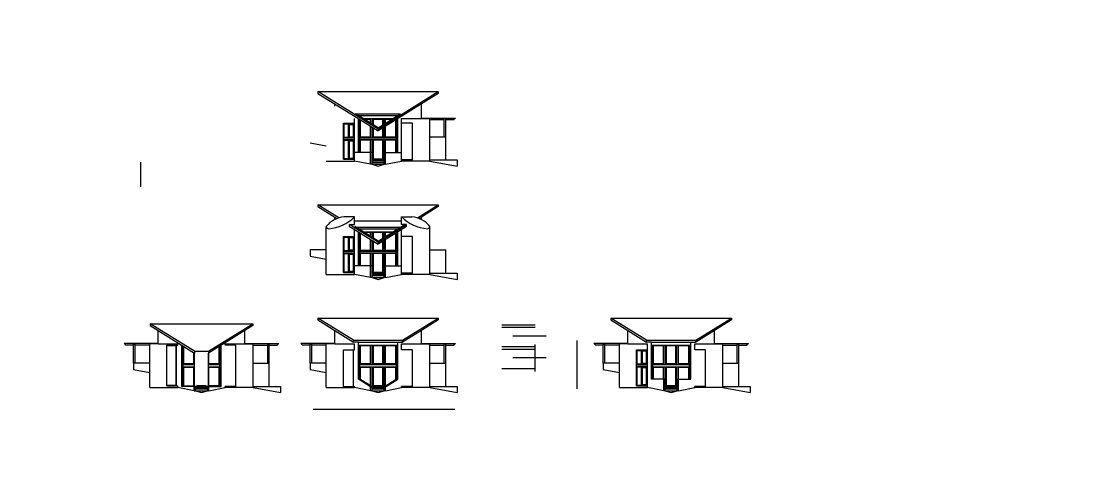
# Model space of a CAD drawing. Header units: inches. Extents: x -43639 to 75791, y -33466 to 47612.
# Drawn here: x 15764 to 20965, y 6799 to 8984 of the extents above; entities that cross this region are included whole.
import ezdxf

# ---------------------------------------------------------------- set-up
doc = ezdxf.new("R2010")
doc.units = ezdxf.units.IN
doc.header["$LTSCALE"] = 8
doc.header["$MEASUREMENT"] = 0
doc.layers.add('A-Elev', color=7, linetype='CONTINUOUS')
doc.layers.add('A-walls', color=7, linetype='CONTINUOUS')

msp = doc.modelspace()

# ---------------------------------------------------------------- linework, layer by layer
at = {"layer": 'A-Elev'}
for p, q in [((17224.01883, 8637.04161, 12669.22622), (17224.01883, 8628.49793, 29898.81898)), ((17224.01883, 8637.04161, 3362.49708), (17817.08233, 8637.04161, 3362.49708)), ((17817.08233, 8637.04161, 12669.22622), (17817.08233, 8628.49793, 29898.81898)), ((16351.87883, 8288.98636, 15658.32961), (16351.87883, 8168.32331, 15658.32961)), ((17224.01072, 8079.14716, 24965.05874), (17224.01072, 8070.60347, 42194.65151)), ((17224.01072, 8079.14716, 15658.32961), (17817.07422, 8079.14716, 15658.32961)), ((17817.07422, 8079.14716, 24965.05874), (17817.07422, 8070.60347, 42194.65151)), ((17404.40243, 8020.03298, 12295.83252), (17353.5555, 8020.03298, 12295.83252)), ((17404.40243, 7982.03298, 13672.1273), (17404.40243, 8020.03298, 13672.1273)), ((17636.6663, 8020.03298, 12295.83252), (17687.51324, 8020.03298, 12295.83252)), ((17636.6663, 7982.03298, 13672.1273), (17636.6663, 8020.03298, 13672.1273)), ((17404.40243, 7982.03298, 12295.83252), (17404.40243, 7983.65959, 12295.83252)), ((16398.15946, 7494.27775, 47042.98439), (16398.15946, 7485.73407, 64272.57715)), ((16398.15946, 7494.27775, 34124.10613), (16904.34257, 7494.27775, 34124.10613)), ((16904.34257, 7494.27775, 34124.10613), (16904.34257, 7485.73407, 51353.6989)), ((17224.00261, 7521.25271, 27954.16213), (17817.06612, 7521.25271, 27954.16213)), ((17224.00261, 7521.25271, 37260.89127), (17224.00261, 7512.70902, 54490.48403)), ((17817.06612, 7521.25271, 37260.89127), (17817.06612, 7512.70902, 54490.48403)), ((18666.37168, 7521.25271, 37260.89127), (18666.37168, 7512.70902, 54490.48403)), ((18666.37168, 7521.25271, 27954.16213), (19259.43518, 7521.25271, 27954.16213)), ((19259.43518, 7521.25271, 37260.89127), (19259.43518, 7512.70902, 54490.48403)), ((18293.17172, 7259.61155, 15658.32414), (18293.17172, 7391.87112, 15658.32414)), ((17201.54523, 7073.47301), (17898.75671, 7073.47301))]:
    msp.add_line(p, q, dxfattribs=at)
at = {"layer": 'A-Elev', "color": 254}
for p, q in [((17224.01883, 8628.49793, 10543.14593), (17399.47034, 8519.55404, 0)), ((17817.08233, 8628.49793, 10543.14593), (17520.55058, 8444.37115, -7275.89354)), ((17733.62478, 8576.67626, 5528.05625), (17722.82395, 8569.96966, 4879.01815)), ((17399.47034, 8519.55404, 0), (17520.55058, 8444.37115, -7275.89354)), ((17636.67441, 8505.07327, 0), (17733.60647, 8505.07327, 10690.05067)), ((17307.46827, 8018.78181, 17823.88877), (17318.26288, 8012.07906, 17175.22396)), ((17733.61668, 8018.78181, 17823.88877), (17722.81585, 8012.0752, 17174.85068)), ((17380.40243, 7982.03298, 19075.72525), (17404.40243, 7982.03298, 13672.1273)), ((17380.40325, 7973.49397, 13441.11584), (17399.46224, 7961.65959, 12295.83252)), ((17399.46224, 7961.65959, 12295.83252), (17520.54247, 7886.4767, 5019.93899)), ((17660.66548, 7973.4839, 13440.14159), (17520.54247, 7886.4767, 5019.93899)), ((17660.6663, 7982.03298, 19075.72525), (17636.6663, 7982.03298, 13672.1273)), ((17307.46016, 7460.88736, 30119.7213), (17399.45413, 7403.76513, 24591.66505)), ((17733.60857, 7460.88736, 30119.7213), (17641.6146, 7403.76513, 24591.66505)), ((18749.82923, 7460.88736, 30119.7213), (18841.8232, 7403.76513, 24591.66505)), ((19175.97764, 7460.88736, 30119.7213), (19083.98367, 7403.76513, 24591.66505)), ((16438.18344, 7395.76513, 46414.89178), (16535.11097, 7395.76513, 24591.66505)), ((16767.37484, 7395.76513, 24591.66505), (16864.30691, 7395.76513, 35281.71573)), ((17307.46679, 7395.76513, 46414.89178), (17404.39433, 7395.76513, 24591.66505)), ((17399.45413, 7412.30301, 40249.99708), (17641.6146, 7412.30301, 40249.99708)), ((17423.45413, 7403.76513, 55908.32668), (17399.45413, 7403.76513, 24591.66505)), ((17617.59839, 7403.76513, 55908.32668), (17641.6146, 7403.76513, 24591.66505)), ((17636.65819, 7395.76513, 24591.66505), (17733.59026, 7395.76513, 35281.71573)), ((18749.83585, 7395.76513, 46414.89178), (18846.76339, 7395.76513, 24591.66505)), ((18841.8232, 7412.30301, 40249.99708), (19083.98367, 7412.30301, 40249.99708)), ((18865.8232, 7403.76513, 55908.32668), (18841.8232, 7403.76513, 24591.66505)), ((19059.96745, 7403.76513, 55908.32668), (19083.98367, 7403.76513, 24591.66505)), ((19079.02726, 7395.76513, 24591.66505), (19175.95933, 7395.76513, 35281.71573))]:
    msp.add_line(p, q, dxfattribs=at)
at = {"layer": 'A-Elev', "color": 253}
for p, q in [((17409.8437, 8528.09191, 15658.33203), (17631.25802, 8528.09191, 15658.33203)), ((17353.95015, 8478.07327, 0), (17401.41054, 8478.07327, 0)), ((17483.55058, 8412.07327, 15658.32961), (17483.55058, 8467.34573, 15658.32961)), ((17486.55058, 8409.07327, 15658.32961), (17486.55058, 8465.48292, 15658.32961)), ((17494.55058, 8409.07327, 7282.3393), (17494.55058, 8460.51545, 7282.3393)), ((17520.55058, 8444.37115, 15658.32961), (17520.55058, 8452.90502, 15658.32961)), ((17546.55058, 8409.07327, 15658.32961), (17546.55058, 8460.51545, 15658.32961)), ((17554.55058, 8409.07327, 7282.3393), (17554.55058, 8465.48292, 7282.3393)), ((17350.95015, 8409.07327, 15658.32961), (17404.41054, 8409.07327, 15658.32961)), ((17430.55419, 8409.07327, 15658.32961), (17610.53075, 8409.07327, 15658.32961)), ((17483.55058, 8412.07327, 15658.3296), (17433.38209, 8412.07327, 15658.3296)), ((17483.55058, 8337.07327, 15658.32961), (17483.55058, 8398.07327, 15658.32961)), ((17486.55058, 8337.07327, 15658.32961), (17486.55058, 8401.07327, 15658.32961)), ((17494.55058, 8301.07327, 7282.3393), (17494.55058, 8401.07327, 7282.3393)), ((17543.55058, 8412.07327, 15658.32961), (17497.55058, 8412.07327, 15658.32961)), ((17546.55058, 8301.07327, 15658.32961), (17546.55058, 8401.07327, 15658.32961)), ((17554.55058, 8337.07327, 7282.3393), (17554.55058, 8401.07327, 7282.3393)), ((17607.70285, 8412.07327, 15658.32961), (17557.55058, 8412.07327, 15658.32961)), ((17353.94204, 7920.17882, 12295.83253), (17401.40243, 7920.17882, 12295.83252)), ((17483.54247, 7854.17882, 27954.16213), (17483.54247, 7909.45127, 27954.16213)), ((17486.54247, 7851.17882, 27954.16213), (17486.54247, 7907.58847, 27954.16213)), ((17554.54247, 7851.17882, 19578.17182), (17554.54247, 7907.58847, 19578.17182)), ((17483.54247, 7854.17882, 27954.16213), (17433.37399, 7854.17882, 27954.16213)), ((17494.54247, 7851.17882, 19578.17182), (17494.54247, 7902.621, 19578.17182)), ((17543.54247, 7854.17882, 27954.16213), (17497.54247, 7854.17882, 27954.16213)), ((17520.54247, 7886.4767, 27954.16213), (17520.54247, 7895.01056, 27954.16213)), ((17546.54247, 7851.17882, 27954.16213), (17546.54247, 7902.621, 27954.16213)), ((17607.69474, 7854.17882, 27954.16213), (17557.54247, 7854.17882, 27954.16213)), ((17350.94204, 7851.17882, 27954.16213), (17404.40243, 7851.17882, 27954.16213)), ((17430.54609, 7851.17882, 27954.16213), (17610.52265, 7851.17882, 27954.16213)), ((17483.54247, 7779.17882, 27954.16213), (17483.54247, 7840.17882, 27954.16213)), ((17486.54247, 7779.17882, 27954.16213), (17486.54247, 7843.17882, 27954.16213)), ((17494.54247, 7743.17882, 19578.17182), (17494.54247, 7843.17882, 19578.17182)), ((17546.54247, 7743.17882, 27954.16213), (17546.54247, 7843.17882, 27954.16213)), ((17554.54247, 7779.17882, 19578.17182), (17554.54247, 7843.17882, 19578.17182)), ((16438.17681, 7460.88736, 30119.7213), (16617.25101, 7349.69402, 19358.88271)), ((16864.32522, 7460.88736, 30119.7213), (16685.23219, 7349.68233, 19357.75154)), ((17399.45413, 7403.76513, 24591.66505), (17399.45413, 7412.30301, 24591.66505)), ((17423.45413, 7403.76513, 55908.32668), (17617.59839, 7403.76513, 55908.32668)), ((17423.45413, 7389.23748, 40249.99466), (17617.59839, 7389.23748, 40249.99466)), ((17433.36588, 7386.28437, 40249.99466), (17483.53437, 7386.28437, 40249.99466)), ((17483.53437, 7296.28437, 40249.99466), (17483.53437, 7386.28437, 40249.99466)), ((17486.53437, 7293.28437, 40249.99466), (17486.53437, 7389.23748, 40249.99466)), ((17494.53437, 7293.28437, 31874.00435), (17494.53437, 7389.23748, 31874.00435)), ((17497.53437, 7386.28437, 40249.99466), (17543.53437, 7386.28437, 40249.99466)), ((17546.53437, 7293.28437, 40249.99466), (17546.53437, 7389.23748, 40249.99466)), ((17554.53437, 7293.28437, 31874.00435), (17554.53437, 7389.23748, 31874.00435)), ((17557.53437, 7386.28437, 40249.99466), (17607.68664, 7386.28437, 40249.99466)), ((17641.6146, 7403.76513, 24591.66505), (17641.6146, 7412.30301, 24591.66505)), ((18841.8232, 7403.76513, 24591.66505), (18841.8232, 7412.30301, 24591.66505)), ((18865.8232, 7403.76513, 55908.32668), (19059.96745, 7403.76513, 55908.32668)), ((18865.8232, 7389.23748, 40249.99466), (19059.96745, 7389.23748, 40249.99466)), ((18875.73495, 7386.28437, 40249.99466), (18925.90343, 7386.28437, 40249.99466)), ((18925.90343, 7296.28437, 40249.99466), (18925.90343, 7386.28437, 40249.99466)), ((18928.90343, 7293.28437, 40249.99466), (18928.90343, 7389.23748, 40249.99466)), ((18936.90343, 7293.28437, 31874.00435), (18936.90343, 7389.23748, 31874.00435)), ((18939.90343, 7386.28437, 40249.99466), (18985.90343, 7386.28437, 40249.99466)), ((18988.90343, 7293.28437, 40249.99466), (18988.90343, 7389.23748, 40249.99466)), ((18996.90343, 7293.28437, 31874.00435), (18996.90343, 7389.23748, 31874.00435)), ((18999.90343, 7386.28437, 40249.99466), (19050.0557, 7386.28437, 40249.99466)), ((19083.98367, 7403.76513, 24591.66505), (19083.98367, 7412.30301, 24591.66505)), ((16614.25101, 7296.28437, 40249.99466), (16614.25101, 7351.55682, 40249.99466)), ((16617.25101, 7358.22901, 18303.6649), (16617.25101, 7349.69402, 19358.88271)), ((16617.25101, 7185.28416, 40249.99466), (16617.25101, 7349.69402, 40249.99466)), ((16685.25101, 7358.22901, 18303.6649), (16685.23219, 7349.68233, 19357.75154)), ((16685.23219, 7185.27247, 40248.86349), (16685.23219, 7349.68233, 40248.86349)), ((18796.303, 7362.28437, 24591.66505), (18843.76339, 7362.28437, 24591.66505)), ((16561.25463, 7293.28437, 40249.99466), (16617.25101, 7293.28437, 40249.99466)), ((16614.25101, 7296.28437, 40249.99466), (16564.08253, 7296.28437, 40249.99466)), ((16685.23219, 7293.28437, 40249.99466), (16741.23119, 7293.28437, 40249.99466)), ((16738.40329, 7296.28437, 40249.99466), (16688.25101, 7296.28437, 40249.99466)), ((17430.53798, 7293.28437, 40249.99466), (17610.51454, 7293.28437, 40249.99466)), ((17483.53437, 7296.28437, 40249.99466), (17433.36588, 7296.28437, 40249.99466)), ((17543.53437, 7296.28437, 40249.99466), (17497.53437, 7296.28437, 40249.99466)), ((17607.68664, 7296.28437, 40249.99466), (17557.53437, 7296.28437, 40249.99466)), ((18793.303, 7293.28437, 40249.99466), (18846.76339, 7293.28437, 40249.99466)), ((18872.90705, 7293.28437, 40249.99466), (19052.88361, 7293.28437, 40249.99466)), ((18925.90343, 7296.28437, 40249.99466), (18875.73495, 7296.28437, 40249.99466)), ((18985.90343, 7296.28437, 40249.99466), (18939.90343, 7296.28437, 40249.99466)), ((19050.0557, 7296.28437, 40249.99466), (18999.90343, 7296.28437, 40249.99466)), ((17483.53437, 7188.39835, 40249.99466), (17483.53437, 7278.28437, 40249.99466)), ((17486.53437, 7186.53545, 40249.99466), (17486.53437, 7281.28437, 40249.99466)), ((17494.53437, 7185.28437, 31874.00435), (17494.53437, 7281.28437, 31874.00435)), ((17546.53437, 7185.28437, 40249.99466), (17546.53437, 7281.28437, 40249.99466)), ((17554.53437, 7186.54551, 31874.00435), (17554.53437, 7281.28437, 31874.00435)), ((18925.90343, 7221.28437, 40249.99466), (18925.90343, 7278.28437, 40249.99466)), ((18928.90343, 7221.28437, 40249.99466), (18928.90343, 7281.28437, 40249.99466)), ((18936.90343, 7185.28437, 31874.00435), (18936.90343, 7281.28437, 31874.00435)), ((18988.90343, 7185.28437, 40249.99466), (18988.90343, 7281.28437, 40249.99466)), ((18996.90343, 7221.28437, 31874.00435), (18996.90343, 7281.28437, 31874.00435)), ((17484.00792, 7183.678, 29525.84915), (17491.13598, 7183.678, 40249.99466)), ((17557.0446, 7183.678, 29525.84915), (17549.91655, 7183.678, 40249.99466))]:
    msp.add_line(p, q, dxfattribs=at)
at = {"layer": 'A-Elev', "color": 251}
for p, q in [((17423.47034, 8519.55404, 31316.66163), (17617.6146, 8519.55404, 31316.66163)), ((17446.98819, 8505.02639, 15658.32961), (17594.11353, 8505.02639, 15658.32961)), ((17451.74386, 8502.07327, 15658.32961), (17483.55058, 8502.07327, 15658.32961)), ((17483.55058, 8482.32233, 15658.32961), (17483.55058, 8502.07327, 15658.32961)), ((17486.55058, 8480.45943, 15658.32961), (17486.55058, 8505.02639, 15658.32961)), ((17494.55058, 8475.49169, 7282.3393), (17494.55058, 8505.02639, 7282.3393)), ((17497.55058, 8473.62879, 15658.32961), (17497.55058, 8502.07327, 15658.32961)), ((17497.55058, 8502.07327, 15658.32961), (17543.55058, 8502.07327, 15658.32961)), ((17543.55058, 8473.62843, 15658.32961), (17543.55058, 8502.07327, 15658.32961)), ((17546.55058, 8475.49134, 15658.32961), (17546.55058, 8505.02639, 15658.32961)), ((17554.55058, 8480.45908, 7282.3393), (17554.55058, 8505.02639, 7282.3393)), ((17557.55058, 8482.32198, 15658.32961), (17557.55058, 8502.07327, 15658.32961)), ((17557.55058, 8502.07327, 15658.32961), (17589.35786, 8502.07327, 15658.32961)), ((17409.83559, 7970.19746, 27954.16456), (17631.24992, 7970.19746, 27954.16456)), ((17423.46224, 7961.65959, 43612.49415), (17617.60649, 7961.65959, 43612.49415)), ((17446.98009, 7947.13193, 27954.16213), (17594.10542, 7947.13193, 27954.16213)), ((17451.73575, 7944.17882, 27954.16213), (17483.54247, 7944.17882, 27954.16213)), ((17483.54247, 7924.42788, 27954.16213), (17483.54247, 7944.17882, 27954.16213)), ((17486.54247, 7922.56498, 27954.16213), (17486.54247, 7947.13193, 27954.16213)), ((17494.54247, 7917.59723, 19578.17182), (17494.54247, 7947.13193, 19578.17182)), ((17497.54247, 7944.17882, 27954.16213), (17543.54247, 7944.17882, 27954.16213)), ((17497.54247, 7915.73433, 27954.16213), (17497.54247, 7944.17882, 27954.16213)), ((17543.54247, 7915.73398, 27954.16213), (17543.54247, 7944.17882, 27954.16213)), ((17546.54247, 7917.59688, 27954.16213), (17546.54247, 7947.13193, 27954.16213)), ((17554.54247, 7922.56462, 19578.17182), (17554.54247, 7947.13193, 19578.17182)), ((17557.54247, 7944.17882, 27954.16213), (17589.34976, 7944.17882, 27954.16213)), ((17557.54247, 7924.42753, 27954.16213), (17557.54247, 7944.17882, 27954.16213))]:
    msp.add_line(p, q, dxfattribs=at)
at = {"layer": 'A-Elev', "color": 252}
for p, q in [((17430.55419, 8337.07327, 0), (17430.55419, 8500.25301, 0)), ((17433.38209, 8412.07327, -8370.12259), (17433.38209, 8498.49707, -8370.12259)), ((17607.70285, 8412.07327, -8370.12259), (17607.70285, 8498.487, -8370.12259)), ((17610.53075, 8337.07327, 0), (17610.53075, 8500.24294, 0)), ((17379.91054, 8475.96209, -8370.1226), (17399.91054, 8475.96209, -8370.1226)), ((17497.55058, 8412.07327, 15658.32961), (17497.55058, 8458.65265, 15658.32961)), ((17543.55058, 8412.07327, 15658.32961), (17543.55058, 8458.65265, 15658.32961)), ((17557.55058, 8412.07327, 15658.32961), (17557.55058, 8467.34573, 15658.32961)), ((17353.95015, 8398.07327, 15658.32961), (17401.41054, 8398.07327, 15658.32961)), ((17379.91054, 8395.07327, 15658.32961), (17399.91054, 8395.07327, 15658.32961)), ((17430.55419, 8401.07327, 15658.32961), (17610.53075, 8401.07327, 15658.32961)), ((17433.38209, 8337.07327, -8370.12259), (17433.38209, 8398.07327, -8370.12259)), ((17483.55058, 8398.07327, 15658.32961), (17433.38209, 8398.07327, 15658.32961)), ((17543.55058, 8398.07327, 15658.32961), (17497.55058, 8398.07327, 15658.32961)), ((17497.55058, 8304.07327, 15658.32961), (17497.55058, 8398.07327, 15658.32961)), ((17543.55058, 8304.07327, 15658.32961), (17543.55058, 8398.07327, 15658.32961)), ((17607.70285, 8398.07327, 15658.32961), (17557.55058, 8398.07327, 15658.32961)), ((17557.55058, 8337.07327, 15658.32961), (17557.55058, 8398.07327, 15658.32961)), ((17607.70285, 8337.07327, -8370.12259), (17607.70285, 8398.07327, -8370.12259)), ((17543.55058, 8304.07327, 15658.32961), (17497.55058, 8304.07327, 15658.32961)), ((17404.40243, 8001.03298, 13672.1273), (17636.6663, 8001.03298, 13672.1273)), ((17379.90243, 7918.06764, 3925.70992), (17399.90243, 7918.06764, 3925.70992)), ((17430.54609, 7779.17882, 12295.83252), (17430.54609, 7942.35856, 12295.83253)), ((17433.37399, 7854.17882, 3925.70993), (17433.37399, 7940.60261, 3925.70993)), ((17557.54247, 7854.17882, 27954.16213), (17557.54247, 7909.45127, 27954.16213)), ((17607.69474, 7854.17882, 3925.70993), (17607.69474, 7940.59255, 3925.70993)), ((17610.52265, 7779.17882, 12295.83252), (17610.52265, 7942.34849, 12295.83253)), ((17497.54247, 7854.17882, 27954.16213), (17497.54247, 7900.75819, 27954.16213)), ((17543.54247, 7854.17882, 27954.16213), (17543.54247, 7900.75819, 27954.16213)), ((17353.94204, 7840.17882, 27954.16213), (17401.40243, 7840.17882, 27954.16213)), ((17379.90243, 7837.17882, 27954.16213), (17399.90243, 7837.17882, 27954.16213)), ((17430.54609, 7843.17882, 27954.16213), (17610.52265, 7843.17882, 27954.16213)), ((17433.37399, 7779.17882, 3925.70993), (17433.37399, 7840.17882, 3925.70993)), ((17483.54247, 7840.17882, 27954.16213), (17433.37399, 7840.17882, 27954.16213)), ((17497.54247, 7746.17882, 27954.16213), (17497.54247, 7840.17882, 27954.16213)), ((17543.54247, 7840.17882, 27954.16213), (17497.54247, 7840.17882, 27954.16213)), ((17543.54247, 7746.17882, 27954.16213), (17543.54247, 7840.17882, 27954.16213)), ((17557.54247, 7779.17882, 27954.16213), (17557.54247, 7840.17882, 27954.16213)), ((17607.69474, 7840.17882, 27954.16213), (17557.54247, 7840.17882, 27954.16213)), ((17607.69474, 7779.17882, 3925.70993), (17607.69474, 7840.17882, 3925.70993)), ((17543.54247, 7746.17882, 27954.16213), (17497.54247, 7746.17882, 27954.16213)), ((17430.53798, 7221.28437, 24591.66505), (17430.53798, 7389.23748, 24591.66505)), ((17433.36588, 7296.28437, 16221.54246), (17433.36588, 7386.28437, 16221.54246)), ((17497.53437, 7296.28437, 40249.99466), (17497.53437, 7386.28437, 40249.99466)), ((17543.53437, 7296.28437, 40249.99466), (17543.53437, 7386.28437, 40249.99466)), ((17557.53437, 7296.28437, 40249.99466), (17557.53437, 7386.28437, 40249.99466)), ((17607.68664, 7296.28437, 16221.54246), (17607.68664, 7386.28437, 16221.54246)), ((17610.51454, 7221.28437, 24591.66505), (17610.51454, 7389.23748, 24591.66505)), ((18872.90705, 7221.28437, 24591.66505), (18872.90705, 7389.23748, 24591.66505)), ((18875.73495, 7296.28437, 16221.54246), (18875.73495, 7386.28437, 16221.54246)), ((18939.90343, 7296.28437, 40249.99466), (18939.90343, 7386.28437, 40249.99466)), ((18985.90343, 7296.28437, 40249.99466), (18985.90343, 7386.28437, 40249.99466)), ((18999.90343, 7296.28437, 40249.99466), (18999.90343, 7386.28437, 40249.99466)), ((19050.0557, 7296.28437, 16221.54246), (19050.0557, 7386.28437, 16221.54246)), ((19052.88361, 7221.28437, 24591.66505), (19052.88361, 7389.23748, 24591.66505)), ((16561.25463, 7185.2816, 24591.66505), (16561.25463, 7384.4641, 24591.66505)), ((16564.08253, 7296.28437, 16221.54246), (16564.08253, 7382.70816, 16221.54246)), ((16617.25101, 7358.22901, 18303.6649), (16685.25101, 7358.22901, 18303.6649)), ((16688.25101, 7296.28437, 40249.99466), (16688.25101, 7351.55682, 40249.99466)), ((16738.40329, 7296.28437, 16221.54246), (16738.40329, 7382.69809, 16221.54246)), ((16741.23119, 7185.2816, 24591.66505), (16741.23119, 7384.45404, 24591.66505)), ((18822.26339, 7360.17318, 16221.54245), (18842.26339, 7360.17318, 16221.54245)), ((18796.303, 7282.28437, 40249.99466), (18843.76339, 7282.28437, 40249.99466)), ((16561.25463, 7281.28437, 40249.99466), (16617.25101, 7281.28437, 40249.99466)), ((16564.08253, 7188.28173, 16221.54246), (16564.08253, 7278.28437, 16221.54246)), ((16614.25101, 7278.28437, 40249.99466), (16564.08253, 7278.28437, 40249.99466)), ((16614.2348, 7188.28173, 40249.99466), (16614.2348, 7278.28437, 40249.99466)), ((16685.23219, 7281.28437, 40249.99466), (16741.23119, 7281.28437, 40249.99466)), ((16688.25101, 7188.28173, 40249.99466), (16688.25101, 7278.28437, 40249.99466)), ((16738.40329, 7278.28437, 40249.99466), (16688.25101, 7278.28437, 40249.99466)), ((16738.40329, 7188.28173, 16221.54246), (16738.40329, 7278.28437, 16221.54246)), ((17430.53798, 7281.28437, 40249.99466), (17610.51454, 7281.28437, 40249.99466)), ((17483.53437, 7278.28437, 40249.99466), (17433.36588, 7278.28437, 40249.99466)), ((17433.36588, 7219.55135, 16221.54246), (17433.36588, 7278.28437, 16221.54246)), ((17543.53437, 7278.28437, 40249.99466), (17497.53437, 7278.28437, 40249.99466)), ((17497.53437, 7188.28437, 40249.99466), (17497.53437, 7278.28437, 40249.99466)), ((17543.53437, 7188.28437, 40249.99466), (17543.53437, 7278.28437, 40249.99466)), ((17607.68664, 7278.28437, 40249.99466), (17557.53437, 7278.28437, 40249.99466)), ((17557.53437, 7188.40842, 40249.99466), (17557.53437, 7278.28437, 40249.99466)), ((17607.68664, 7219.55135, 16221.54246), (17607.68664, 7278.28437, 16221.54246)), ((18822.26339, 7279.28437, 40249.99466), (18842.26339, 7279.28437, 40249.99466)), ((18872.90705, 7281.28437, 40249.99466), (19052.88361, 7281.28437, 40249.99466)), ((18875.73495, 7221.28437, 16221.54246), (18875.73495, 7278.28437, 16221.54246)), ((18925.90343, 7278.28437, 40249.99466), (18875.73495, 7278.28437, 40249.99466)), ((18985.90343, 7278.28437, 40249.99466), (18939.90343, 7278.28437, 40249.99466)), ((18939.90343, 7188.28437, 40249.99466), (18939.90343, 7278.28437, 40249.99466)), ((18985.90343, 7188.28437, 40249.99466), (18985.90343, 7278.28437, 40249.99466)), ((19050.0557, 7278.28437, 40249.99466), (18999.90343, 7278.28437, 40249.99466)), ((18999.90343, 7221.28437, 40249.99466), (18999.90343, 7278.28437, 40249.99466)), ((19050.0557, 7221.28437, 16221.54246), (19050.0557, 7278.28437, 16221.54246)), ((16564.08253, 7188.28173, 40249.99466), (16614.2348, 7188.28173, 40249.99466)), ((16674.25101, 7188.28437, 40249.99466), (16628.25101, 7188.28437, 40249.99466)), ((16738.40329, 7188.28173, 40249.99466), (16688.25101, 7188.28173, 40249.99466)), ((17430.58219, 7221.27994, 44622.53969), (17423.45413, 7221.27994, 24591.66505)), ((17543.53437, 7188.28437, 40249.99466), (17497.53437, 7188.28437, 40249.99466)), ((17610.47034, 7221.27994, 44622.53969), (17617.59839, 7221.27994, 24591.66505)), ((18985.90343, 7188.28437, 40249.99466), (18939.90343, 7188.28437, 40249.99466))]:
    msp.add_line(p, q, dxfattribs=at)
at = {"layer": 'A-Elev', "color": 2}
for p, q in [((18293.17172, 7487.61155, 15658.32961), (18129.7475, 7487.61155, 15658.32961)), ((18293.17172, 7475.61155, 15658.32961), (18129.7475, 7475.61155, 15658.32961)), ((18347.17172, 7433.61155, 15658.32961), (18183.7475, 7433.61155, 15658.32961)), ((18293.17172, 7379.61155, 15658.32961), (18129.7475, 7379.61155, 15658.32961)), ((18293.17172, 7367.61155, 15658.32961), (18129.7475, 7367.61155, 15658.32961)), ((18347.17172, 7325.61155, 15658.32961), (18183.7475, 7325.61155, 15658.32961)), ((18293.17172, 7271.61155, 15658.32961), (18129.7475, 7271.61155, 15658.32961))]:
    msp.add_line(p, q, dxfattribs=at)
at = {"layer": 'A-Elev'}
for centre, radius, start, end in [((17362.87372, 7896.41082, 12295.83252), 123.97285, 94.31061028, 141.45637474), ((17258.96123, 8168.95889, 12295.83252), 208.16357, 275.22286065, 314.321767), ((17782.10751, 8168.95889, 12295.83252), 208.16357, 225.678233, 264.77713935), ((17678.19502, 7896.41082, 12295.83252), 123.97285, 38.54362526, 85.68938972), ((17276.86009, 7972.60933, 12295.83252), 11, 174.52119636, 275.47880364), ((17764.20864, 7972.60933, 12295.83252), 11, 264.52119636, 5.47880364)]:
    msp.add_arc(centre, radius, start, end, dxfattribs=at)
at = {"layer": 'A-walls', "color": 254}
for p, q in [((17520.55058, 8452.90502, -8743.11536), (17224.01883, 8637.04161, 12669.22622)), ((17520.55058, 8452.90502, -8743.11536), (17817.08233, 8637.04161, 12669.22622)), ((17520.55058, 8452.90565, -8512.16302), (17399.46953, 8528.09305, 231.01146)), ((17520.55086, 8459.34636, -7790.45662), (17409.8437, 8528.09191, 203.62696)), ((17423.47034, 8337.07327, 0), (17423.47034, 8504.65161, 0)), ((17520.55086, 8459.34636, -8021.38853), (17631.25802, 8528.09191, -27.30495)), ((17617.6146, 8337.06884, 0), (17617.6146, 8504.64155, 0)), ((17491.12419, 8337.07327, 15658.32961), (17423.47034, 8337.07327, 15658.32961)), ((17484.04035, 8280.07327, 15658.32961), (17484.04035, 8337.07327, 15658.32961)), ((17491.12419, 8280.07327, 15658.32961), (17491.12419, 8337.07327, 15658.32961)), ((17549.93276, 8280.07327, 15658.32961), (17549.93276, 8337.07327, 15658.32961)), ((17549.96379, 8337.07193, 15658.32961), (17636.67441, 8337.06797, 15658.32961)), ((17557.06081, 8280.07327, 7282.32961), (17557.06081, 8337.07327, 7282.32961)), ((17327.12386, 8015.11725, 17519.33422), (17224.01072, 8079.14716, 24965.05874)), ((17713.95579, 8015.11396, 17518.95185), (17817.07422, 8079.14716, 24965.05874)), ((17399.46224, 7970.19746, 12295.83252), (17380.40243, 7982.03298, 13672.1273)), ((17520.54247, 7895.01119, 3783.66951), (17399.46142, 7970.1986, 12526.84398)), ((17520.54276, 7901.4519, 4505.37591), (17406.25798, 7972.41904, 12757.79633)), ((17520.54247, 7895.01056, 3552.71716), (17660.6663, 7982.02291, 13670.95659)), ((17520.54276, 7901.4519, 4274.444), (17653.87002, 7984.24381, 13901.90894)), ((17423.46224, 7779.17882, 12295.83252), (17423.46224, 7946.75716, 12295.83252)), ((17617.60649, 7779.17439, 12295.83252), (17617.60649, 7946.74709, 12295.83252)), ((17491.11609, 7779.17882, 27954.16213), (17423.46224, 7779.17882, 27954.16213)), ((17484.03224, 7722.17882, 27954.16213), (17484.03224, 7779.17882, 27954.16213)), ((17491.11609, 7722.17882, 27954.16213), (17491.11609, 7779.17882, 27954.16213)), ((17549.92465, 7722.17882, 27954.16213), (17549.92465, 7779.17882, 27954.16213)), ((17549.95568, 7779.17748, 27954.16213), (17636.6663, 7779.17352, 27954.16213)), ((17557.0527, 7722.17882, 19578.16213), (17557.0527, 7779.17882, 19578.16213)), ((17399.45413, 7412.30301, 24591.66505), (17224.00261, 7521.25271, 37260.89127)), ((17641.6146, 7412.30301, 24591.66505), (17817.06612, 7521.25271, 37260.89127)), ((18841.8232, 7412.30301, 24591.66505), (18666.37168, 7521.25271, 37260.89127)), ((19083.98367, 7412.30301, 24591.66505), (19259.43518, 7521.25271, 37260.89127)), ((16554.17078, 7185.28128, 24591.66505), (16554.17078, 7388.86271, 24591.66505)), ((16748.31504, 7185.28128, 24591.66505), (16748.31504, 7388.85264, 24591.66505)), ((17423.45413, 7221.28437, 24591.66505), (17423.45413, 7403.76513, 24591.66505)), ((17617.59839, 7221.27994, 24591.66505), (17617.59839, 7403.76513, 24591.66505)), ((18865.8232, 7221.28437, 24591.66505), (18865.8232, 7403.76513, 24591.66505)), ((19059.96745, 7221.27994, 24591.66505), (19059.96745, 7403.76513, 24591.66505)), ((16621.85262, 7185.28437, 40249.99466), (16554.17078, 7185.28128, 40249.99466)), ((16614.72457, 7164.28437, 31873.99466), (16614.72457, 7185.28404, 31873.99466)), ((16621.85262, 7164.28437, 40249.99466), (16621.85262, 7185.28437, 40249.99466)), ((16680.63319, 7164.28437, 40249.99466), (16680.63319, 7185.28437, 40249.99466)), ((16680.63319, 7185.28437, 40249.99466), (16748.31504, 7185.28128, 40249.99466)), ((16687.76125, 7164.28437, 31873.99466), (16687.76125, 7185.28404, 31873.99466)), ((18933.47705, 7221.28437, 40249.99466), (18865.8232, 7221.28437, 40249.99466)), ((18926.3932, 7164.28437, 40249.99466), (18926.3932, 7221.28437, 40249.99466)), ((18933.47705, 7164.28437, 40249.99466), (18933.47705, 7221.28437, 40249.99466)), ((18992.28561, 7164.28437, 40249.99466), (18992.28561, 7221.28437, 40249.99466)), ((18992.31664, 7221.28302, 40249.99466), (19059.96745, 7221.27994, 40249.99466)), ((18999.41366, 7164.28437, 31873.99466), (18999.41366, 7221.28437, 31873.99466))]:
    msp.add_line(p, q, dxfattribs=at)
at = {"layer": 'A-walls'}
for p, q in [((17307.47747, 8565.20895, 8231.40929), (17307.47637, 8576.67626, 5528.05625)), ((17733.60666, 8505.07327, 10228.13575), (17733.60972, 8576.66691, 2708.98418)), ((17733.60647, 8505.07327, 31316.66163), (17775.1665, 8505.07327, 31316.66163)), ((17775.1665, 8295.07327, 0), (17775.1665, 8505.07327, 0)), ((17265.91845, 8295.07327, 15658.32961), (17404.41054, 8295.07327, 15658.32961)), ((17484.02413, 8280.07327, 7282.32961), (17404.41054, 8295.07327, 0)), ((17491.12419, 8280.07327, 15658.32961), (17520.54247, 8270.44899, 15658.32961)), ((17520.54247, 8270.44899, 15658.32961), (17549.93276, 8280.07327, 15658.32961)), ((17557.06081, 8280.07327, 7282.32961), (17636.67441, 8295.07327, 0)), ((17775.1665, 8295.07327, 15658.32961), (17636.67441, 8295.07327, 15658.32961)), ((17224.01072, 8070.60347, 111550.19279), (17307.46827, 8018.78181, 64337.57512)), ((17817.07422, 8070.60347, 111550.19279), (17733.61668, 8018.78181, 64337.57512)), ((17307.46937, 8007.3145, 20527.24182), (17307.46827, 8018.78181, 17823.88877)), ((17733.60107, 8007.31365, 16328.06541), (17733.60161, 8018.77245, 15004.8167)), ((17265.91034, 7737.17882, 12295.83252), (17265.91034, 7971.55908, 12295.83252)), ((17380.40325, 7973.49397, 21088.74898), (17380.40243, 7982.03298, 19075.72525)), ((17660.66548, 7973.49397, 21088.74898), (17660.6663, 7982.03298, 19075.72525)), ((17775.15839, 7737.17882, 12295.83252), (17775.15839, 7971.55908, 12295.83252)), ((17265.91034, 7737.17882, 27954.16213), (17404.40243, 7737.17882, 27954.16213)), ((17484.01603, 7722.17882, 19578.16213), (17404.40243, 7737.17882, 12295.83253)), ((17491.11609, 7722.17882, 27954.16213), (17520.53437, 7712.55454, 27954.16213)), ((17520.53437, 7712.55454, 27954.16213), (17549.92465, 7722.17882, 27954.16213)), ((17557.0527, 7722.17882, 19578.16213), (17636.6663, 7737.17882, 12295.83253)), ((17775.15839, 7737.17882, 27954.16213), (17636.6663, 7737.17882, 27954.16213)), ((17224.00261, 7512.70902, 123846.02532), (17307.46016, 7460.88736, 76633.40765)), ((17817.06612, 7512.70902, 123846.02532), (17733.60857, 7460.88736, 76633.40765)), ((18666.37168, 7512.70902, 123846.02532), (18749.82923, 7460.88736, 76633.40765)), ((19259.43518, 7512.70902, 123846.02532), (19175.97764, 7460.88736, 76633.40765)), ((16398.15946, 7485.7355, 99271.54882), (16438.17681, 7460.88736, 76633.40765)), ((16438.18305, 7395.76513, 45471.91457), (16438.17681, 7460.88736, 30119.7213)), ((16864.3071, 7395.76513, 34819.8008), (16864.31015, 7460.878, 27300.64923)), ((16904.34257, 7485.7355, 99271.54882), (16864.32522, 7460.88736, 76633.40765)), ((17307.46641, 7395.76513, 45471.91457), (17307.46016, 7460.88736, 30119.7213)), ((17733.59045, 7395.76513, 34819.8008), (17733.59351, 7460.878, 27300.64923)), ((18749.83547, 7395.76513, 45471.91457), (18749.82923, 7460.88736, 30119.7213)), ((19175.95951, 7395.76513, 34819.8008), (19175.96257, 7460.878, 27300.64923)), ((16396.61888, 7179.28437, 24591.66505), (16396.61888, 7395.76513, 24591.66505)), ((16438.18344, 7395.76513, 55908.32668), (16396.61888, 7395.76513, 55908.32668)), ((16864.30691, 7395.76513, 55908.32668), (16905.86693, 7395.76513, 55908.32668)), ((16905.86693, 7179.28437, 24591.66505), (16905.86693, 7395.76513, 24591.66505)), ((17265.90224, 7179.28437, 24591.66505), (17265.90224, 7395.76513, 24591.66505)), ((17307.46679, 7395.76513, 55908.32668), (17265.90224, 7395.76513, 55908.32668)), ((17399.45413, 7403.76513, 24591.66505), (17399.45413, 7412.30301, 24591.66505)), ((17733.59026, 7395.76513, 55908.32668), (17775.15029, 7395.76513, 55908.32668)), ((17775.15029, 7179.28437, 24591.66505), (17775.15029, 7395.76513, 24591.66505)), ((18500.39162, 7173.86416, 15658.32414), (18500.39162, 7410.98579, 15658.32414)), ((18708.2713, 7179.28437, 24591.66505), (18708.2713, 7395.76513, 24591.66505)), ((18749.83585, 7395.76513, 55908.32668), (18708.2713, 7395.76513, 55908.32668)), ((18841.8232, 7403.76513, 24591.66505), (18841.8232, 7412.30301, 24591.66505)), ((19175.95933, 7395.76513, 55908.32668), (19217.51935, 7395.76513, 55908.32668)), ((19217.51935, 7179.28437, 24591.66505), (19217.51935, 7395.76513, 24591.66505)), ((16396.61888, 7179.28437, 40249.99466), (16535.11097, 7179.28437, 40249.99466)), ((16614.72457, 7164.28437, 31873.99466), (16535.11097, 7179.28437, 24591.66505)), ((16687.76125, 7164.28437, 31873.99466), (16767.37484, 7179.28437, 24591.66505)), ((16905.86693, 7179.28437, 40249.99466), (16767.37484, 7179.28437, 40249.99466)), ((17265.90224, 7179.28437, 40249.99466), (17404.39433, 7179.28437, 40249.99466)), ((17484.00792, 7164.28437, 31873.99466), (17404.39433, 7179.28437, 24591.66505)), ((17557.0446, 7164.28437, 31873.99466), (17636.65819, 7179.28437, 24591.66505)), ((17775.15029, 7179.28437, 40249.99466), (17636.65819, 7179.28437, 40249.99466)), ((18708.2713, 7179.28437, 40249.99466), (18846.76339, 7179.28437, 40249.99466)), ((18926.37699, 7164.28437, 31873.99466), (18846.76339, 7179.28437, 24591.66505)), ((18999.41366, 7164.28437, 31873.99466), (19079.02726, 7179.28437, 24591.66505)), ((19217.51935, 7179.28437, 40249.99466), (19079.02726, 7179.28437, 40249.99466)), ((16621.82463, 7164.28437, 40249.99466), (16651.24291, 7154.66008, 40249.99466)), ((16651.24291, 7154.66008, 40249.99466), (16680.63319, 7164.28437, 40249.99466)), ((17491.10798, 7164.28437, 40249.99466), (17520.52626, 7154.66008, 40249.99466)), ((17520.52626, 7154.66008, 40249.99466), (17549.91655, 7164.28437, 40249.99466)), ((18933.47705, 7164.28437, 40249.99466), (18962.89533, 7154.66008, 40249.99466)), ((18962.89533, 7154.66008, 40249.99466), (18992.28561, 7164.28437, 40249.99466))]:
    msp.add_line(p, q, dxfattribs=at)
at = {"layer": 'A-walls', "color": 252}
for p, q in [((17350.95015, 8304.18445, 0), (17350.95015, 8481.07327, 0)), ((17350.95015, 8481.07327, 0), (17404.41054, 8481.07327, 0)), ((17404.41054, 8295.07327, 0), (17404.41054, 8505.07327, 0)), ((17636.67441, 8295.07327, 0), (17636.67441, 8505.07327, 0)), ((17690.1348, 8481.07327, 0), (17636.67441, 8481.07327, 0)), ((17690.1348, 8301.07327, 0), (17690.1348, 8481.07327, 0)), ((17379.91054, 8415.07327, -8370.12259), (17379.91054, 8475.96209, -8370.1226)), ((17401.41054, 8412.07327, -8370.12259), (17401.41054, 8478.07327, 0.00001)), ((17350.95015, 8401.07327, 15658.32961), (17404.41054, 8401.07327, 15658.32961)), ((17353.95015, 8412.07327, -8370.1226), (17401.41054, 8412.07327, -8370.1226)), ((17379.91054, 8415.07327, -8370.12259), (17399.91054, 8415.07327, -8370.12259)), ((17379.91054, 8310.18445, 15658.32962), (17379.91054, 8395.07327, 15658.32961)), ((17401.41054, 8307.18445, 15658.32962), (17401.41054, 8398.07327, 15658.32961)), ((17423.47034, 8337.07327, 15658.32961), (17404.41054, 8337.07327, 0)), ((17350.95015, 8304.18445, 15658.32962), (17404.41054, 8304.18445, 15658.32962)), ((17353.95015, 8307.18445, 15658.32962), (17401.41054, 8307.18445, 15658.32962)), ((17379.91054, 8310.18445, 15658.32962), (17399.91054, 8310.18445, 15658.32962)), ((17690.1348, 8301.07327, 15658.32961), (17636.67441, 8301.07327, 15658.32961)), ((17404.40243, 7737.17882, 12295.83252), (17404.40243, 7958.59205, 12295.83252)), ((17350.94204, 7746.29, 12295.83253), (17350.94204, 7923.17882, 12295.83252)), ((17350.94204, 7923.17882, 12295.83253), (17404.40243, 7923.17882, 12295.83253)), ((17379.90243, 7857.17882, 3925.70993), (17379.90243, 7918.06764, 3925.70992)), ((17401.40243, 7854.17882, 3925.70993), (17401.40243, 7920.17882, 12295.83253)), ((17636.6663, 7737.17882, 12295.83253), (17636.6663, 7953.65959, 12295.83253)), ((17690.12669, 7923.17882, 12295.83253), (17636.6663, 7923.17882, 12295.83253)), ((17690.12669, 7743.17882, 12295.83253), (17690.12669, 7923.17882, 12295.83252)), ((17353.94204, 7854.17882, 3925.70993), (17401.40243, 7854.17882, 3925.70993)), ((17379.90243, 7857.17882, 3925.70994), (17399.90243, 7857.17882, 3925.70993)), ((17350.94204, 7843.17882, 27954.16213), (17404.40243, 7843.17882, 27954.16213)), ((17379.90243, 7752.29, 27954.16214), (17379.90243, 7837.17882, 27954.16213)), ((17401.40243, 7749.29, 27954.16214), (17401.40243, 7840.17882, 27954.16213)), ((17379.90243, 7752.29, 27954.16215), (17399.90243, 7752.29, 27954.16214)), ((17423.46224, 7779.17882, 27954.16213), (17404.40243, 7779.17882, 12295.83252)), ((17350.94204, 7746.29, 27954.16215), (17404.40243, 7746.29, 27954.16214)), ((17353.94204, 7749.29, 27954.16215), (17401.40243, 7749.29, 27954.16214)), ((17690.12669, 7743.17882, 27954.16213), (17636.6663, 7743.17882, 27954.16213)), ((16481.65058, 7188.39555, 24591.66505), (16481.65058, 7389.28437, 24591.66505)), ((16481.65058, 7389.28437, 24591.66505), (16535.11097, 7389.28437, 24591.66505)), ((16481.65058, 7386.28437, 24591.66506), (16526.11097, 7386.28437, 24591.66506)), ((16526.11097, 7191.39555, 2919.5383), (16526.11097, 7386.28437, 24591.66506)), ((16529.11097, 7188.39555, 24591.66505), (16529.11097, 7389.28437, 24591.66505)), ((16535.11097, 7389.28437, 24591.66505), (16535.11097, 7400.6976, 24591.66505)), ((16767.37484, 7389.28437, 40249.99466), (16767.37484, 7395.76513, 24591.66505)), ((16820.83523, 7389.28437, 40249.99466), (16767.37484, 7389.28437, 40249.99466)), ((16820.83523, 7185.28437, 24591.66505), (16820.83523, 7389.28437, 40249.99466)), ((17404.39433, 7365.28437, 24591.66505), (17404.39433, 7395.76513, 24591.66505)), ((17636.65819, 7365.28437, 24591.66505), (17636.65819, 7395.76513, 24591.66505)), ((18846.76339, 7179.28437, 24591.66505), (18846.76339, 7395.76513, 24591.66505)), ((19079.02726, 7365.28437, 24591.66505), (19079.02726, 7395.76513, 24591.66505)), ((17400.39433, 7185.28437, 8933.33544), (17400.39433, 7365.28437, 24591.66505)), ((18793.303, 7188.39555, 24591.66505), (18793.303, 7365.28437, 24591.66505)), ((18793.303, 7365.28437, 24591.66505), (18846.76339, 7365.28437, 24591.66505)), ((18822.26339, 7299.28437, 16221.54246), (18822.26339, 7360.17318, 16221.54245)), ((18843.76339, 7296.28437, 16221.54246), (18843.76339, 7362.28437, 24591.66506)), ((19132.48765, 7365.28437, 24591.66505), (19079.02726, 7365.28437, 24591.66505)), ((19132.48765, 7185.28437, 24591.66505), (19132.48765, 7365.28437, 24591.66505)), ((18793.303, 7285.28437, 40249.99466), (18846.76339, 7285.28437, 40249.99466)), ((18796.303, 7296.28437, 16221.54245), (18843.76339, 7296.28437, 16221.54245)), ((18822.26339, 7299.28437, 16221.54246), (18842.26339, 7299.28437, 16221.54246)), ((18843.76339, 7191.39555, 40249.99467), (18843.76339, 7282.28437, 40249.99466)), ((18822.26339, 7194.39555, 40249.99467), (18822.26339, 7279.28437, 40249.99466)), ((16481.65058, 7191.39555, 40249.99467), (16526.11097, 7191.39555, 40249.99467)), ((16481.65058, 7188.39555, 40249.99468), (16535.11097, 7188.39555, 40249.99467)), ((16535.11097, 7179.28437, 24591.66505), (16535.11097, 7188.39555, 24591.66505)), ((16767.37484, 7179.28437, 24591.66505), (16767.37484, 7185.28437, 24591.66505)), ((16820.83523, 7185.28437, 40249.99466), (16767.37484, 7185.28437, 40249.99466)), ((17404.39433, 7179.28437, 24591.66505), (17404.39433, 7185.28437, 8933.33543)), ((17636.65819, 7179.28437, 24591.66505), (17636.65819, 7185.28437, 24591.66505)), ((18793.303, 7188.39555, 40249.99468), (18846.76339, 7188.39555, 40249.99467)), ((18796.303, 7191.39555, 40249.99467), (18843.76339, 7191.39555, 40249.99467)), ((18822.26339, 7194.39555, 40249.99467), (18842.26339, 7194.39555, 40249.99467)), ((19079.02726, 7179.28437, 24591.66505), (19079.02726, 7185.28437, 24591.66505)), ((19132.48765, 7185.28437, 40249.99466), (19079.02726, 7185.28437, 40249.99466))]:
    msp.add_line(p, q, dxfattribs=at)
at = {"layer": 'A-walls', "color": 253}
for p, q in [((17733.60673, 8507.07327, 0), (17900.98592, 8507.07327, 0)), ((17775.1665, 8499.07327, 0), (17846.53491, 8499.07327, 0)), ((17846.53491, 8415.07327, 0), (17846.53491, 8503.07327, -15658.32961)), ((17854.53491, 8503.07327, -15658.32961), (17846.53491, 8503.07327, -15658.32961)), ((17854.53491, 8301.07327, 18989.8891), (17854.53491, 8503.07327, -15658.32961)), ((17854.53491, 8499.07327, 0), (17892.98592, 8499.07327, 0)), ((17353.95015, 8412.07327, -8370.12259), (17353.95015, 8478.07327, 0.00001)), ((17186.55003, 8384.44899, 0), (17265.91845, 8369.92346, 0)), ((17186.55003, 8384.44899, 0), (17265.91845, 8369.92346, 0)), ((17353.95015, 8307.18445, 15658.32962), (17353.95015, 8398.07327, 15658.32961)), ((17775.1665, 8415.07327, 15658.32961), (17854.53491, 8415.07327, 15658.32961)), ((17775.1665, 8415.07327, 15658.32961), (17854.53491, 8415.07327, 15658.32961)), ((17854.53491, 8301.07327, 18989.8891), (17854.53491, 8415.07327, 0)), ((17491.12419, 8280.07327, 15658.32961), (17484.04035, 8280.07327, 15658.32961)), ((17549.93276, 8301.07327, 15658.32961), (17491.12419, 8301.07327, 15658.32961)), ((17549.93276, 8294.07327, 15658.32961), (17491.12419, 8294.07327, 15658.32961)), ((17549.93276, 8287.07327, 15658.32961), (17491.12419, 8287.07327, 15658.32961)), ((17557.06081, 8280.07327, 15658.32961), (17549.93276, 8280.07327, 15658.32961)), ((17775.1665, 8301.07327, 15658.32961), (17909.71511, 8301.07327, 0)), ((17775.1665, 8301.07327, 15658.32961), (17909.71511, 8301.07327, 0)), ((17775.1665, 8295.07327, 0), (17909.71511, 8270.44899, 0)), ((17775.1665, 8295.07327, 0), (17909.71511, 8270.44899, 0)), ((17909.71511, 8301.07327, 0), (17909.71511, 8270.44899, 0)), ((17909.71511, 8301.07327, 0), (17909.71511, 8270.44899, 0)), ((17353.94204, 7854.17882, 3925.70993), (17353.94204, 7920.17882, 12295.83253)), ((17186.54193, 7857.17882, 12295.83252), (17186.54193, 7826.55454, 12295.83252)), ((17265.91034, 7857.17882, 27954.16213), (17186.54193, 7857.17882, 27954.16213)), ((17775.15839, 7857.17882, 27954.16213), (17854.5268, 7857.17882, 27954.16213)), ((17854.5268, 7743.17882, 31285.72162), (17854.5268, 7857.17882, 12295.83252)), ((17186.54193, 7826.55454, 12295.83252), (17265.91034, 7812.02901, 12295.83252)), ((17353.94204, 7749.29, 27954.16214), (17353.94204, 7840.17882, 27954.16213)), ((17491.11609, 7722.17882, 27954.16213), (17484.03224, 7722.17882, 27954.16213)), ((17549.92465, 7743.17882, 27954.16213), (17491.11609, 7743.17882, 27954.16213)), ((17549.92465, 7736.17882, 27954.16213), (17491.11609, 7736.17882, 27954.16213)), ((17549.92465, 7729.17882, 27954.16213), (17491.11609, 7729.17882, 27954.16213)), ((17557.0527, 7722.17882, 27954.16213), (17549.92465, 7722.17882, 27954.16213)), ((17775.15839, 7743.17882, 27954.16213), (17909.707, 7743.17882, 12295.83252)), ((17775.15839, 7737.17882, 12295.83252), (17909.707, 7712.55454, 12295.83252)), ((17909.707, 7743.17882, 12295.83252), (17909.707, 7712.55454, 12295.83252)), ((16617.25101, 7358.22901, 18303.6649), (16398.15946, 7494.27775, 34124.10613)), ((16685.25101, 7358.22901, 18303.6649), (16904.34257, 7494.27775, 34124.10613)), ((16438.18291, 7397.28437, 24591.66505), (16270.79946, 7397.28437, 24591.66505)), ((16317.25047, 7389.28437, 24591.66505), (16278.79946, 7389.28437, 24591.66505)), ((16317.25047, 7299.28437, 24591.66505), (16317.25047, 7393.28437, 8933.33544)), ((16317.25047, 7393.28437, 8933.33544), (16325.25047, 7393.28437, 8933.33544)), ((16325.25047, 7299.28437, 24591.66505), (16325.25047, 7393.28437, 8933.33544)), ((16396.61888, 7389.28437, 24591.66505), (16325.25047, 7389.28437, 24591.66505)), ((16864.30717, 7397.28437, 24591.66505), (17031.68636, 7397.28437, 24591.66505)), ((16905.86693, 7389.28437, 24591.66505), (16977.23535, 7389.28437, 24591.66505)), ((16977.23535, 7299.28437, 24591.66505), (16977.23535, 7393.28437, 8933.33544)), ((16985.23535, 7393.28437, 8933.33544), (16977.23535, 7393.28437, 8933.33544)), ((16985.23535, 7185.28437, 43581.55415), (16985.23535, 7393.28437, 8933.33544)), ((16985.23535, 7389.28437, 24591.66505), (17023.68636, 7389.28437, 24591.66505)), ((17307.46626, 7397.28437, 24591.66505), (17140.08281, 7397.28437, 24591.66505)), ((17186.53382, 7389.28437, 24591.66505), (17148.08281, 7389.28437, 24591.66505)), ((17186.53382, 7299.28437, 24591.66505), (17186.53382, 7393.28437, 8933.33544)), ((17186.53382, 7393.28437, 8933.33544), (17194.53382, 7393.28437, 8933.33544)), ((17194.53382, 7299.28437, 24591.66505), (17194.53382, 7393.28437, 8933.33544)), ((17265.90224, 7389.28437, 24591.66505), (17194.53382, 7389.28437, 24591.66505)), ((17641.6146, 7403.76513, 24591.66505), (17641.6146, 7412.30301, 24591.66505)), ((17733.59052, 7397.28437, 24591.66505), (17900.96971, 7397.28437, 24591.66505)), ((17775.15029, 7389.28437, 24591.66505), (17846.5187, 7389.28437, 24591.66505)), ((17846.5187, 7299.28437, 24591.66505), (17846.5187, 7393.28437, 8933.33544)), ((17854.5187, 7393.28437, 8933.33544), (17846.5187, 7393.28437, 8933.33544)), ((17854.5187, 7185.28437, 43581.55415), (17854.5187, 7393.28437, 8933.33544)), ((17854.5187, 7389.28437, 24591.66505), (17892.96971, 7389.28437, 24591.66505)), ((18749.83533, 7397.28437, 24591.66505), (18582.45188, 7397.28437, 24591.66505)), ((18628.90289, 7389.28437, 24591.66505), (18590.45188, 7389.28437, 24591.66505)), ((18628.90289, 7299.28437, 24591.66505), (18628.90289, 7393.28437, 8933.33544)), ((18628.90289, 7393.28437, 8933.33544), (18636.90289, 7393.28437, 8933.33544)), ((18636.90289, 7299.28437, 24591.66505), (18636.90289, 7393.28437, 8933.33544)), ((18708.2713, 7389.28437, 24591.66505), (18636.90289, 7389.28437, 24591.66505)), ((19083.98367, 7403.76513, 24591.66505), (19083.98367, 7412.30301, 24591.66505)), ((19175.95958, 7397.28437, 24591.66505), (19343.33878, 7397.28437, 24591.66505)), ((19217.51935, 7389.28437, 24591.66505), (19288.88776, 7389.28437, 24591.66505)), ((19288.88776, 7299.28437, 24591.66505), (19288.88776, 7393.28437, 8933.33544)), ((19296.88776, 7393.28437, 8933.33544), (19288.88776, 7393.28437, 8933.33544)), ((19296.88776, 7185.28437, 43581.55415), (19296.88776, 7393.28437, 8933.33544)), ((19296.88776, 7389.28437, 24591.66505), (19335.33878, 7389.28437, 24591.66505)), ((17350.93393, 7365.28437, 24591.66505), (17404.39433, 7365.28437, 24591.66505)), ((17350.93393, 7185.28437, 8933.33543), (17350.93393, 7365.28437, 24591.66505)), ((17350.93393, 7239.28437, 24591.66505), (17350.93393, 7341.28437, 24591.66505)), ((17690.11859, 7365.28437, 24591.66505), (17636.65819, 7365.28437, 24591.66505)), ((17690.11859, 7185.28437, 24591.66505), (17690.11859, 7365.28437, 24591.66505)), ((18793.303, 7239.28437, 24591.66505), (18793.303, 7341.28437, 24591.66505)), ((18796.303, 7296.28437, 16221.54246), (18796.303, 7362.28437, 24591.66506)), ((16317.25047, 7299.28437, 24591.66505), (16317.25047, 7268.66008, 24591.66505)), ((16396.61888, 7299.28437, 40249.99466), (16317.25047, 7299.28437, 40249.99466)), ((16905.86693, 7299.28437, 40249.99466), (16985.23535, 7299.28437, 40249.99466)), ((17265.90224, 7299.28437, 40249.99466), (17186.53382, 7299.28437, 40249.99466)), ((17186.53382, 7299.28437, 24591.66505), (17186.53382, 7268.66008, 24591.66505)), ((17775.15029, 7299.28437, 40249.99466), (17854.5187, 7299.28437, 40249.99466)), ((18628.90289, 7299.28437, 24591.66505), (18628.90289, 7268.66008, 24591.66505)), ((18708.2713, 7299.28437, 40249.99466), (18628.90289, 7299.28437, 40249.99466)), ((18796.303, 7191.39555, 40249.99467), (18796.303, 7282.28437, 40249.99466)), ((19217.51935, 7299.28437, 40249.99466), (19296.88776, 7299.28437, 40249.99466)), ((16317.25047, 7268.66008, 24591.66505), (16396.61888, 7254.13455, 24591.66505)), ((17186.53382, 7268.66008, 24591.66505), (17265.90224, 7254.13455, 24591.66505)), ((18628.90289, 7268.66008, 24591.66505), (18708.2713, 7254.13455, 24591.66505)), ((16680.63319, 7185.28437, 40249.99466), (16621.82463, 7185.28437, 40249.99466)), ((16680.63319, 7178.28437, 40249.99466), (16621.82463, 7178.28437, 40249.99466)), ((16905.86693, 7185.28437, 40249.99466), (17040.41554, 7185.28437, 24591.66505)), ((16905.86693, 7179.28437, 24591.66505), (17040.41554, 7154.66008, 24591.66505)), ((17040.41554, 7185.28437, 24591.66505), (17040.41554, 7154.66008, 24591.66505)), ((17350.93393, 7185.28437, 24591.66506), (17404.39433, 7185.28437, 24591.66505)), ((17484.00792, 7183.678, 29525.84915), (17423.45413, 7221.27994, 33898.39419)), ((17491.13598, 7183.678, 40249.99466), (17430.58219, 7221.27994, 44622.53969)), ((17484.00792, 7164.28437, 31873.99466), (17484.00792, 7183.678, 31873.99466)), ((17552.50342, 7185.28437, 40249.99466), (17488.5491, 7185.28437, 40249.99466)), ((17549.91655, 7178.28437, 40249.99466), (17491.10798, 7178.28437, 40249.99466)), ((17491.13598, 7164.28437, 40249.99466), (17491.13598, 7183.678, 40249.99466)), ((17549.91655, 7183.678, 40249.99466), (17610.47034, 7221.27994, 44622.53969)), ((17549.91655, 7164.28437, 40249.99466), (17549.91655, 7183.678, 40249.99466)), ((17557.0446, 7183.678, 29525.84915), (17617.59839, 7221.27994, 33898.39419)), ((17557.0446, 7164.28437, 31873.99466), (17557.0446, 7183.678, 31873.99466)), ((17690.11859, 7185.28437, 40249.99466), (17636.65819, 7185.28437, 40249.99466)), ((17775.15029, 7185.28437, 40249.99466), (17909.69889, 7185.28437, 24591.66505)), ((17775.15029, 7179.28437, 24591.66505), (17909.69889, 7154.66008, 24591.66505)), ((17909.69889, 7185.28437, 24591.66505), (17909.69889, 7154.66008, 24591.66505)), ((18992.28561, 7185.28437, 40249.99466), (18933.47705, 7185.28437, 40249.99466)), ((18992.28561, 7178.28437, 40249.99466), (18933.47705, 7178.28437, 40249.99466)), ((19217.51935, 7185.28437, 40249.99466), (19352.06796, 7185.28437, 24591.66505)), ((19217.51935, 7179.28437, 24591.66505), (19352.06796, 7154.66008, 24591.66505)), ((19352.06796, 7185.28437, 24591.66505), (19352.06796, 7154.66008, 24591.66505)), ((16614.72457, 7164.28437, 40249.99466), (16621.85262, 7164.28437, 40249.99466)), ((16621.82463, 7164.28437, 40249.99466), (16614.74078, 7164.28437, 40249.99466)), ((16680.63319, 7171.28437, 40249.99466), (16621.82463, 7171.28437, 40249.99466)), ((16687.76125, 7164.28437, 40249.99466), (16680.63319, 7164.28437, 40249.99466)), ((17491.10798, 7164.28437, 40249.99466), (17484.02413, 7164.28437, 40249.99466)), ((17549.91655, 7171.28437, 40249.99466), (17491.10798, 7171.28437, 40249.99466)), ((17491.10798, 7164.28437, 40249.99466), (17549.91655, 7164.28437, 40249.99466)), ((17557.0446, 7164.28437, 40249.99466), (17549.91655, 7164.28437, 40249.99466)), ((18933.47705, 7164.28437, 40249.99466), (18926.3932, 7164.28437, 40249.99466)), ((18992.28561, 7171.28437, 40249.99466), (18933.47705, 7171.28437, 40249.99466)), ((18999.41366, 7164.28437, 40249.99466), (18992.28561, 7164.28437, 40249.99466))]:
    msp.add_line(p, q, dxfattribs=at)
at = {"layer": 'A-walls', "color": 251}
for p, q in [((17375.41054, 8412.07327, -24028.45221), (17375.41054, 8478.07327, -24028.45222)), ((17378.41054, 8412.07327, -8370.12259), (17378.41054, 8478.07327, -8370.1226)), ((17398.91054, 8415.07327, -8370.12259), (17398.91054, 8475.96209, -8370.1226)), ((17399.91054, 8415.07327, -8370.12259), (17399.91054, 8475.96209, -8370.1226)), ((17375.41054, 8307.18445, 0), (17375.41054, 8398.07327, -0.00001)), ((17378.41054, 8307.18445, 15658.32962), (17378.41054, 8398.07327, 15658.32961)), ((17398.91054, 8310.18445, 15658.32962), (17398.91054, 8395.07327, 15658.32961)), ((17399.91054, 8310.18445, 15658.32962), (17399.91054, 8395.07327, 15658.32961)), ((17491.12419, 8280.07327, 15658.32961), (17549.93276, 8280.07327, 15658.32961)), ((17375.40243, 7854.17882, -11732.61969), (17375.40243, 7920.17882, -11732.6197)), ((17378.40243, 7854.17882, 3925.70993), (17378.40243, 7920.17882, 3925.70992)), ((17398.90243, 7857.17882, 3925.70993), (17398.90243, 7918.06764, 3925.70992)), ((17399.90243, 7857.17882, 3925.70993), (17399.90243, 7918.06764, 3925.70992)), ((17375.40243, 7749.29, 12295.83253), (17375.40243, 7840.17882, 12295.83251)), ((17378.40243, 7749.29, 27954.16214), (17378.40243, 7840.17882, 27954.16213)), ((17398.90243, 7752.29, 27954.16214), (17398.90243, 7837.17882, 27954.16213)), ((17399.90243, 7752.29, 27954.16214), (17399.90243, 7837.17882, 27954.16213)), ((17491.11609, 7722.17882, 27954.16213), (17549.92465, 7722.17882, 27954.16213)), ((18817.76339, 7296.28437, 563.21284), (18817.76339, 7362.28437, 563.21283)), ((18820.76339, 7296.28437, 16221.54246), (18820.76339, 7362.28437, 16221.54245)), ((18841.26339, 7299.28437, 16221.54246), (18841.26339, 7360.17318, 16221.54245)), ((18842.26339, 7299.28437, 16221.54246), (18842.26339, 7360.17318, 16221.54245)), ((18817.76339, 7191.39555, 24591.66505), (18817.76339, 7282.28437, 24591.66504)), ((18820.76339, 7191.39555, 40249.99467), (18820.76339, 7282.28437, 40249.99466)), ((18841.26339, 7194.39555, 40249.99467), (18841.26339, 7279.28437, 40249.99466)), ((18842.26339, 7194.39555, 40249.99467), (18842.26339, 7279.28437, 40249.99466)), ((16621.82463, 7164.28437, 40249.99466), (16680.63319, 7164.28437, 40249.99466)), ((18933.47705, 7164.28437, 40249.99466), (18992.28561, 7164.28437, 40249.99466))]:
    msp.add_line(p, q, dxfattribs=at)
at = {"layer": 'A-walls'}
for centre, radius in [((17813.72126, 4368.8652, -39478.11913), 23854.49434), ((17670.02981, 4120.51567, -8376.00547), 8376.17315), ((17670.02981, 4120.51567, -8376.00547), 8376.16768)]:
    msp.add_circle(centre, radius, dxfattribs=at)
at = {"layer": 'A-walls', "color": 253}
for centre, radius, start, end in [((17892.98592, 8501.07327, -15658.32961), 2, 270, 360), ((17896.98592, 8501.07327, -15658.32961), 2, 90, 180), ((17896.98592, 8507.07327, -24034.32961), 4, 270, 0), ((16274.79946, 7397.28437, 557.33544), 4, 180, 270), ((16274.79946, 7391.28437, 8933.33544), 2, 0, 90), ((16278.79946, 7391.28437, 8933.33544), 2, 180, 270), ((17023.68636, 7391.28437, 8933.33544), 2, 270, 360), ((17027.68636, 7391.28437, 8933.33544), 2, 90, 180), ((17027.68636, 7397.28437, 557.33544), 4, 270, 0), ((17144.08281, 7397.28437, 557.33544), 4, 180, 270), ((17144.08281, 7391.28437, 8933.33544), 2, 0, 90), ((17148.08281, 7391.28437, 8933.33544), 2, 180, 270), ((17892.96971, 7391.28437, 8933.33544), 2, 270, 360), ((17896.96971, 7391.28437, 8933.33544), 2, 90, 180), ((17896.96971, 7397.28437, 557.33544), 4, 270, 0), ((18586.45188, 7397.28437, 557.33544), 4, 180, 270), ((18586.45188, 7391.28437, 8933.33544), 2, 0, 90), ((18590.45188, 7391.28437, 8933.33544), 2, 180, 270), ((19335.33878, 7391.28437, 8933.33544), 2, 270, 360), ((19339.33878, 7391.28437, 8933.33544), 2, 90, 180), ((19339.33878, 7397.28437, 557.33544), 4, 270, 0)]:
    msp.add_arc(centre, radius, start, end, dxfattribs=at)

doc.saveas('drawing.dxf')
